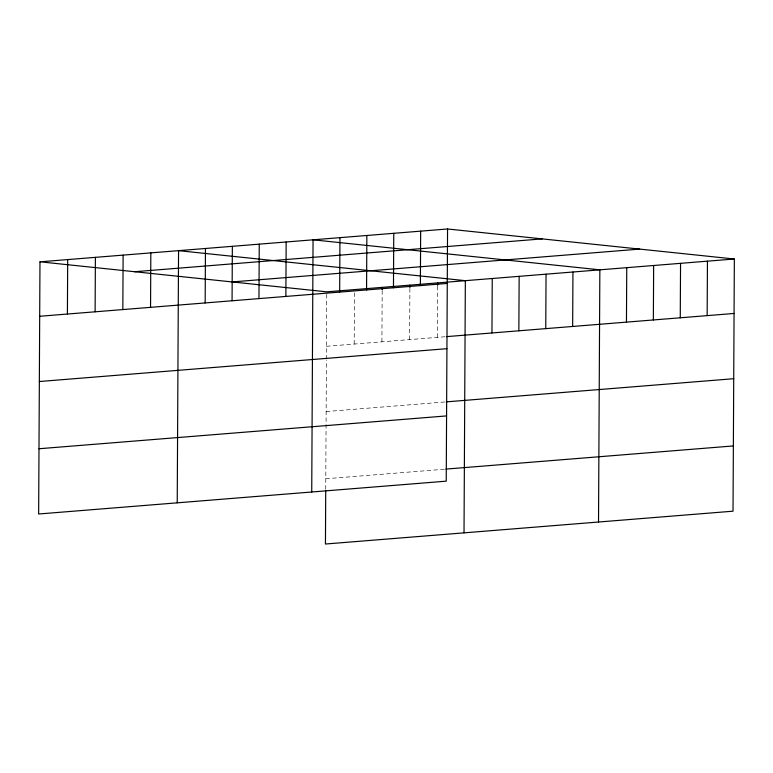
<?xml version="1.0" encoding="UTF-8"?>
<svg xmlns="http://www.w3.org/2000/svg" width="773" height="773" viewBox="0 0 773 773"><rect width="100%" height="100%" fill="white"/><g stroke="black" fill="none" stroke-linecap="round" stroke-linejoin="round"><path stroke-width="0.58" stroke-dasharray="3.87 2.9" d="M325.733 489.261L326.409 360.276M326.409 359.116L326.766 291.836M354.198 344.062L354.469 290.793M381.91 341.83L382.181 289.74M409.622 339.598L409.903 287.508M437.344 337.366L437.615 285.276M326.477 346.294L445.422 336.719M326.138 411.545L445.084 401.96M325.781 478.777L444.736 469.192"/><path stroke-width="1.16" d="M39.974 261.815L38.65 513.997L446.234 481.164L447.557 228.982L39.974 261.815L326.766 291.836L734.35 259.003L733.026 511.185L325.443 544.018L325.723 490.42M67.406 314.041L67.686 259.583M95.118 311.809L95.398 257.351M122.83 309.577L123.12 255.119M150.551 307.345L150.832 252.887M177.23 502.837L178.553 250.655L465.346 280.676L464.022 532.858M205.164 302.939L205.454 248.481M232.064 300.774L232.354 246.316M258.965 298.61L259.255 244.152M285.865 296.436L286.155 241.978M311.732 491.995L313.055 239.814L599.848 269.835L598.524 522.017M339.666 292.107L339.956 237.649M366.566 289.933L366.856 235.475M382.181 289.74L382.191 287.372M393.467 287.769L393.757 233.311M409.903 287.508L409.912 285.14M420.367 285.604L420.657 231.146M437.615 285.276L437.624 282.908M491.957 332.97L492.246 278.512M518.857 330.796L519.147 276.338M545.757 328.631L546.047 274.173M572.658 326.467L572.948 272.009M626.459 322.128L626.748 267.671M653.359 319.964L653.649 265.506M680.259 317.79L680.549 263.342M707.16 315.626L707.45 261.168M134.608 271.719L542.202 238.886M232.122 281.932L639.706 249.099M39.684 316.273L447.267 283.43M446.581 336.622L734.06 313.461M39.346 381.524L446.929 348.681M446.243 401.873L733.722 378.712M38.988 448.746L446.581 415.913M445.886 469.095L733.374 445.934M447.557 228.982L734.35 259.003"/></g></svg>
